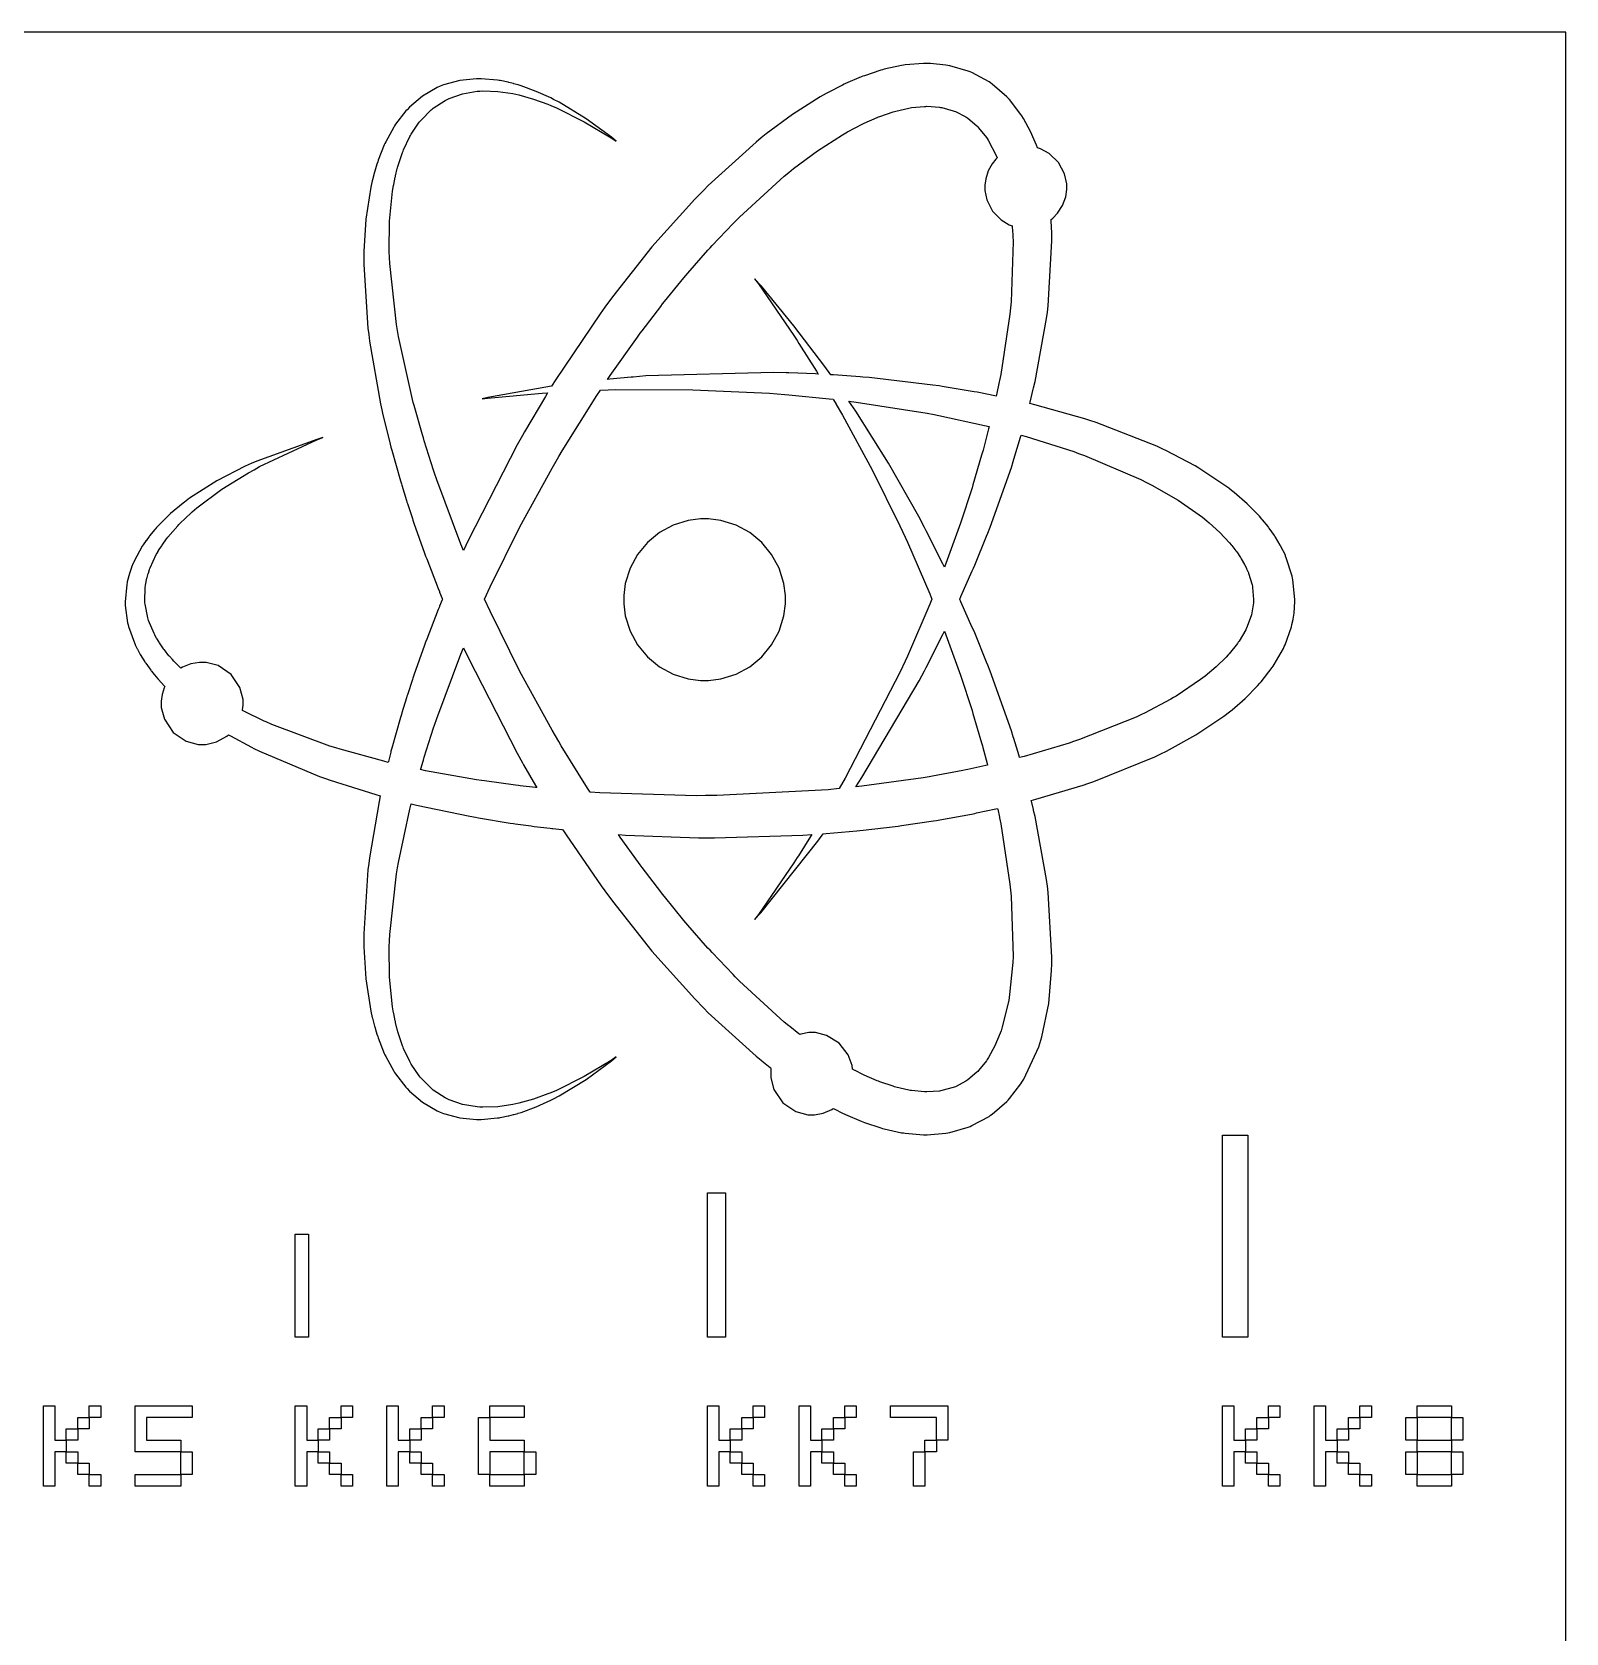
# Model space of a CAD drawing. Extents: x 0 to 3000, y 0 to 2000.
# Drawn here: x 2553.3 to 3000, y 1533.9 to 2000 of the extents above; entities that cross this region are included whole.
import ezdxf

# ---------------------------------------------------------------- set-up
doc = ezdxf.new("R2010")
doc.units = 0
doc.header["$MEASUREMENT"] = 0
doc.layers.add('design', color=1, linetype='Continuous')
doc.layers.add('invert_pattern', color=3, linetype='Continuous')

msp = doc.modelspace()

# ---------------------------------------------------------------- linework, layer by layer
for p, q in [((3000, 2000), (0, 2000)), ((3000, 0), (3000, 2000))]:
    msp.add_line(p, q)
at = {"layer": 'design'}
for points in [[(2920.4, 1841.03), (2920.28, 1841.59), (2918.56, 1846.93), (2918.34, 1847.44), (2918.28, 1847.57), (2917.71, 1848.82), (2917.65, 1848.94), (2916.91, 1850.4), (2916.77, 1850.64), (2915.39, 1852.96), (2915.24, 1853.18), (2915.1, 1853.4), (2913.56, 1855.57), (2913.41, 1855.79), (2913.24, 1855.99), (2911.6, 1858.02), (2911.42, 1858.21), (2910.75, 1859), (2907.15, 1862.63), (2903.35, 1865.92), (2902.57, 1866.54), (2901.78, 1867.16), (2893.66, 1872.67), (2892.82, 1873.17), (2891.99, 1873.66), (2883.46, 1878.19), (2882.6, 1878.6), (2880.86, 1879.42), (2863.16, 1886.34), (2861.36, 1886.93), (2859.92, 1887.4), (2845.34, 1891.48), (2843.88, 1891.83), (2843.97, 1892.22), (2844.9, 1896.04), (2844.99, 1896.42), (2845.41, 1898.24), (2848.77, 1916.58), (2849.01, 1918.44), (2849.25, 1920.3), (2850.33, 1939.18), (2850.29, 1941.09), (2850.28, 1941.45), (2850.12, 1945.06), (2850.09, 1945.42), (2850.61, 1945.83), (2851.98, 1947.28), (2853.42, 1949.51), (2854.34, 1952.05), (2854.67, 1954.13), (2854.67, 1954.82), (2854.67, 1955.79), (2854.02, 1958.7), (2852.23, 1962.05), (2849.51, 1964.65), (2846.97, 1966.02), (2846.07, 1966.28), (2845.78, 1967.07), (2844.1, 1970.99), (2842.03, 1974.82), (2841.55, 1975.56), (2841.26, 1976.01), (2837.93, 1980.33), (2837.55, 1980.74), (2837.17, 1981.14), (2832.94, 1984.83), (2832.47, 1985.16), (2832.01, 1985.49), (2827.02, 1988.2), (2826.49, 1988.41), (2825.97, 1988.63), (2820.55, 1990.2), (2820, 1990.3), (2819.45, 1990.39), (2814.94, 1990.84), (2813.43, 1990.84), (2812.89, 1990.84), (2807.59, 1990.4), (2807.07, 1990.32), (2806.55, 1990.24), (2801.5, 1989.14), (2801.01, 1989.01), (2800.52, 1988.87), (2795.73, 1987.28), (2795.26, 1987.1), (2794.8, 1986.92), (2790.24, 1984.97), (2789.79, 1984.77), (2789.35, 1984.56), (2785, 1982.33), (2784.58, 1982.09), (2782.87, 1981.15), (2774.76, 1975.99), (2767.1, 1970.34), (2765.62, 1969.15), (2764.15, 1967.96), (2750.24, 1955.31), (2748.92, 1953.98), (2746.29, 1951.32), (2733.86, 1937.42), (2722.33, 1922.86), (2720.14, 1919.86), (2718.77, 1917.99), (2705.85, 1898.81), (2704.63, 1896.85), (2702.93, 1896.6), (2686.09, 1893.6), (2684.41, 1893.25), (2686, 1893.43), (2701.88, 1894.85), (2703.47, 1894.95), (2702.83, 1893.93), (2696.7, 1883.57), (2696.11, 1882.52), (2694.56, 1879.8), (2680.31, 1851.92), (2679.02, 1849.07), (2678.25, 1850.93), (2671.21, 1869.67), (2670.57, 1871.56), (2670.28, 1872.42), (2667.55, 1880.96), (2667.29, 1881.82), (2667.03, 1882.68), (2664.59, 1891.3), (2664.36, 1892.17), (2663.9, 1893.9), (2660.09, 1911.37), (2659.78, 1913.13), (2659.48, 1914.89), (2657.51, 1932.57), (2657.44, 1934.34), (2657.36, 1936.11), (2657.45, 1944.94), (2658.32, 1953.65), (2658.63, 1955.36), (2658.66, 1955.58), (2659.09, 1957.71), (2659.13, 1957.92), (2659.19, 1958.13), (2659.7, 1960.23), (2659.76, 1960.43), (2659.87, 1960.85), (2661.22, 1964.92), (2661.38, 1965.32), (2661.53, 1965.72), (2663.34, 1969.54), (2663.55, 1969.91), (2663.75, 1970.27), (2666.1, 1973.73), (2666.36, 1974.05), (2666.62, 1974.38), (2669.54, 1977.31), (2669.86, 1977.57), (2670.18, 1977.83), (2673.65, 1980.09), (2674.02, 1980.27), (2674.77, 1980.65), (2678.72, 1982.01), (2682.91, 1982.74), (2683.77, 1982.79), (2684.63, 1982.84), (2688.97, 1982.69), (2693.32, 1982.06), (2694.19, 1981.87), (2695.05, 1981.68), (2699.34, 1980.47), (2703.56, 1978.96), (2704.39, 1978.62), (2706.06, 1977.93), (2714.15, 1973.89), (2721.95, 1969.2), (2723.47, 1968.19), (2722.06, 1969.35), (2714.69, 1974.77), (2706.85, 1979.55), (2705.21, 1980.39), (2704.38, 1980.81), (2700.16, 1982.72), (2695.79, 1984.32), (2694.89, 1984.59), (2694.77, 1984.62), (2693.65, 1984.95), (2693.54, 1984.98), (2692.17, 1985.33), (2691.94, 1985.38), (2689.62, 1985.84), (2689.39, 1985.88), (2688.92, 1985.96), (2684.16, 1986.39), (2683.68, 1986.39), (2682.72, 1986.41), (2677.88, 1985.92), (2673.13, 1984.63), (2672.22, 1984.24), (2671.3, 1983.85), (2667.02, 1981.33), (2663.22, 1978.12), (2662.55, 1977.39), (2662.21, 1977.03), (2659.2, 1973.13), (2658.93, 1972.72), (2658.67, 1972.3), (2656.32, 1968.03), (2656.12, 1967.59), (2655.92, 1967.15), (2654.14, 1962.66), (2653.99, 1962.2), (2653.76, 1961.52), (2653.55, 1960.83), (2653.13, 1959.46), (2653.07, 1959.23), (2652.46, 1956.92), (2652.41, 1956.69), (2651.96, 1954.83), (2650.54, 1945.48), (2649.96, 1936.09), (2649.94, 1934.22), (2649.93, 1932.35), (2651.14, 1913.74), (2651.37, 1911.89), (2651.6, 1910.04), (2654.84, 1891.77), (2655.24, 1889.96), (2655.44, 1889.05), (2657.62, 1880.05), (2657.86, 1879.16), (2658.09, 1878.26), (2660.61, 1869.36), (2660.88, 1868.47), (2661.01, 1868.03), (2662.38, 1863.61), (2662.52, 1863.17), (2662.67, 1862.73), (2664.1, 1858.34), (2664.26, 1857.9), (2664.55, 1857.03), (2667.63, 1848.31), (2667.95, 1847.44), (2668.26, 1846.58), (2671.61, 1837.97), (2671.96, 1837.11), (2672.03, 1836.92), (2672.8, 1835.08), (2672.87, 1834.9), (2672.8, 1834.72), (2672.03, 1832.87), (2671.96, 1832.69), (2671.61, 1831.83), (2668.26, 1823.22), (2667.95, 1822.35), (2667.63, 1821.49), (2664.55, 1812.77), (2664.26, 1811.89), (2664.1, 1811.46), (2662.67, 1807.07), (2662.52, 1806.63), (2662.38, 1806.19), (2661.01, 1801.77), (2660.88, 1801.33), (2660.61, 1800.44), (2658.09, 1791.54), (2657.86, 1790.64), (2657.78, 1790.37), (2657.1, 1787.65), (2657.03, 1787.37), (2655.75, 1787.68), (2643.03, 1791.17), (2641.77, 1791.56), (2640.05, 1792.1), (2623.19, 1798.4), (2621.55, 1799.13), (2620.96, 1799.39), (2615.21, 1802.18), (2614.65, 1802.47), (2614.67, 1802.64), (2614.83, 1804.07), (2614.83, 1804.55), (2614.83, 1805.71), (2613.89, 1809.2), (2611.33, 1812.99), (2607.53, 1815.55), (2604.05, 1816.49), (2602.89, 1816.49), (2602.07, 1816.49), (2599.63, 1816.04), (2597.16, 1815.04), (2596.71, 1814.77), (2596.57, 1814.9), (2595.22, 1816.24), (2595.09, 1816.38), (2594.64, 1816.84), (2594.21, 1817.31), (2593.36, 1818.27), (2593.22, 1818.43), (2591.89, 1820.09), (2591.77, 1820.26), (2591.63, 1820.43), (2590.43, 1822.16), (2590.32, 1822.33), (2589.66, 1823.4), (2589.61, 1823.49), (2589.11, 1824.4), (2589.06, 1824.49), (2588.86, 1824.86), (2587.25, 1828.65), (2587.14, 1829.04), (2587.02, 1829.44), (2586.25, 1833.44), (2586.21, 1833.84), (2586.17, 1834.25), (2586.31, 1838.34), (2586.37, 1838.75), (2586.39, 1838.96), (2586.8, 1840.99), (2586.84, 1841.19), (2587.18, 1842.4), (2587.21, 1842.5), (2587.55, 1843.49), (2587.59, 1843.59), (2587.73, 1843.99), (2589.52, 1847.86), (2589.74, 1848.23), (2590.06, 1848.79), (2590.08, 1848.84), (2590.37, 1849.3), (2590.4, 1849.34), (2591.1, 1850.44), (2591.23, 1850.62), (2592.5, 1852.4), (2592.64, 1852.57), (2592.91, 1852.92), (2595.8, 1856.27), (2596.11, 1856.6), (2596.42, 1856.92), (2599.65, 1860.01), (2600, 1860.3), (2601.35, 1861.49), (2608.62, 1866.9), (2616.4, 1871.71), (2618.01, 1872.58), (2619.62, 1873.47), (2636.31, 1881.24), (2638.03, 1881.93), (2636.25, 1881.41), (2618.84, 1875.1), (2617.14, 1874.34), (2615.44, 1873.58), (2607.14, 1869.29), (2599.22, 1864.24), (2597.71, 1863.1), (2597.33, 1862.81), (2593.68, 1859.78), (2593.32, 1859.46), (2592.97, 1859.13), (2589.6, 1855.71), (2589.28, 1855.34), (2589.12, 1855.16), (2587.58, 1853.29), (2587.42, 1853.1), (2586.56, 1851.91), (2586.52, 1851.87), (2586.16, 1851.37), (2586.13, 1851.31), (2585.73, 1850.7), (2585.45, 1850.29), (2583.08, 1845.93), (2582.88, 1845.47), (2582.83, 1845.35), (2582.35, 1844.19), (2582.31, 1844.07), (2581.81, 1842.64), (2581.74, 1842.4), (2581.09, 1839.94), (2581.05, 1839.69), (2580.94, 1839.19), (2580.48, 1834.08), (2580.5, 1833.57), (2580.51, 1833.05), (2581.19, 1827.95), (2581.31, 1827.45), (2581.43, 1826.95), (2583.14, 1822.14), (2583.35, 1821.68), (2583.41, 1821.56), (2583.96, 1820.42), (2584.02, 1820.31), (2584.74, 1818.97), (2584.86, 1818.76), (2586.19, 1816.63), (2586.33, 1816.42), (2586.47, 1816.21), (2587.93, 1814.19), (2588.08, 1813.99), (2588.15, 1813.89), (2588.93, 1812.93), (2589.01, 1812.83), (2589.48, 1812.26), (2589.97, 1811.7), (2590.13, 1811.51), (2591.83, 1809.66), (2592.01, 1809.47), (2591.84, 1809.1), (2591.22, 1807.11), (2590.95, 1805.19), (2590.95, 1804.55), (2590.95, 1803.38), (2591.88, 1799.9), (2594.44, 1796.1), (2598.24, 1793.54), (2601.72, 1792.6), (2602.89, 1792.6), (2603.93, 1792.6), (2607.05, 1793.35), (2610.06, 1794.98), (2610.58, 1795.41), (2611.18, 1795.06), (2617.28, 1791.77), (2617.89, 1791.45), (2619.59, 1790.6), (2637.03, 1783.28), (2638.81, 1782.65), (2640.12, 1782.19), (2653.42, 1778.01), (2654.76, 1777.64), (2654.41, 1776.01), (2651.58, 1759.57), (2651.37, 1757.91), (2651.14, 1756.06), (2649.93, 1737.45), (2649.94, 1735.58), (2649.96, 1733.71), (2650.54, 1724.32), (2651.96, 1714.97), (2652.41, 1713.11), (2652.46, 1712.88), (2653.07, 1710.57), (2653.13, 1710.34), (2653.55, 1708.96), (2653.76, 1708.28), (2653.99, 1707.59), (2654.14, 1707.14), (2655.92, 1702.65), (2656.12, 1702.21), (2656.32, 1701.77), (2658.67, 1697.5), (2658.93, 1697.08), (2659.2, 1696.67), (2662.21, 1692.77), (2662.55, 1692.41), (2663.22, 1691.68), (2667.02, 1688.47), (2671.3, 1685.95), (2672.22, 1685.56), (2673.13, 1685.17), (2677.88, 1683.88), (2682.72, 1683.39), (2683.68, 1683.4), (2684.16, 1683.41), (2688.92, 1683.84), (2689.39, 1683.92), (2689.62, 1683.96), (2691.94, 1684.42), (2692.17, 1684.47), (2693.54, 1684.82), (2693.65, 1684.85), (2694.77, 1685.18), (2694.89, 1685.21), (2695.79, 1685.48), (2700.16, 1687.08), (2704.38, 1688.99), (2705.21, 1689.4), (2706.85, 1690.25), (2714.69, 1695.03), (2722.06, 1700.45), (2723.47, 1701.6), (2721.95, 1700.6), (2714.15, 1695.91), (2706.06, 1691.87), (2704.39, 1691.18), (2703.56, 1690.84), (2699.34, 1689.32), (2695.05, 1688.12), (2694.19, 1687.93), (2693.32, 1687.74), (2688.97, 1687.11), (2684.63, 1686.96), (2683.77, 1687.01), (2682.91, 1687.06), (2678.72, 1687.79), (2674.77, 1689.15), (2674.02, 1689.52), (2673.65, 1689.71), (2670.18, 1691.97), (2669.86, 1692.23), (2669.54, 1692.49), (2666.62, 1695.42), (2666.36, 1695.74), (2666.1, 1696.07), (2663.75, 1699.52), (2663.55, 1699.89), (2663.34, 1700.26), (2661.53, 1704.08), (2661.38, 1704.48), (2661.22, 1704.88), (2659.87, 1708.95), (2659.76, 1709.37), (2659.7, 1709.57), (2659.19, 1711.67), (2659.13, 1711.88), (2659.09, 1712.09), (2658.66, 1714.22), (2658.63, 1714.43), (2658.32, 1716.15), (2657.45, 1724.86), (2657.36, 1733.69), (2657.44, 1735.45), (2657.51, 1737.23), (2659.48, 1754.91), (2659.78, 1756.66), (2660.05, 1758.23), (2663.39, 1773.77), (2663.78, 1775.32), (2665.32, 1774.95), (2680.87, 1771.66), (2682.43, 1771.38), (2683.35, 1771.21), (2692.61, 1769.71), (2693.53, 1769.58), (2694, 1769.51), (2698.64, 1768.87), (2699.1, 1768.8), (2699.56, 1768.74), (2704.21, 1768.17), (2704.68, 1768.11), (2704.95, 1768.08), (2707.65, 1767.79), (2707.93, 1767.76), (2708.9, 1766.25), (2719.07, 1751.39), (2720.14, 1749.93), (2722.33, 1746.94), (2733.86, 1732.38), (2746.29, 1718.48), (2748.92, 1715.82), (2750.24, 1714.49), (2764.15, 1701.84), (2765.62, 1700.64), (2765.86, 1700.45), (2768.29, 1698.55), (2768.53, 1698.36), (2768.51, 1698.23), (2768.42, 1697.11), (2768.42, 1696.73), (2768.42, 1695.57), (2769.36, 1692.09), (2771.92, 1688.29), (2775.71, 1685.73), (2779.2, 1684.79), (2780.36, 1684.79), (2781.19, 1684.79), (2783.69, 1685.26), (2786.2, 1686.31), (2786.66, 1686.59), (2786.92, 1686.46), (2789.53, 1685.16), (2789.79, 1685.03), (2790.24, 1684.82), (2794.8, 1682.88), (2795.26, 1682.7), (2795.73, 1682.52), (2800.52, 1680.93), (2801.01, 1680.79), (2801.5, 1680.66), (2806.55, 1679.56), (2807.07, 1679.47), (2807.59, 1679.4), (2812.89, 1678.96), (2813.43, 1678.95), (2813.97, 1678.95), (2819.45, 1679.4), (2820, 1679.5), (2820.55, 1679.59), (2825.97, 1681.17), (2826.49, 1681.38), (2827.02, 1681.6), (2832.01, 1684.31), (2832.47, 1684.64), (2832.94, 1684.97), (2837.17, 1688.65), (2837.55, 1689.06), (2837.93, 1689.47), (2841.26, 1693.78), (2841.55, 1694.23), (2842.13, 1695.14), (2846.46, 1704.58), (2846.77, 1705.54), (2847.39, 1707.48), (2849.37, 1717.16), (2850.23, 1726.8), (2850.29, 1728.71), (2850.33, 1730.63), (2849.25, 1749.49), (2849.01, 1751.36), (2848.77, 1753.22), (2845.41, 1771.56), (2844.99, 1773.37), (2844.93, 1773.62), (2844.35, 1776.06), (2844.29, 1776.3), (2845.67, 1776.66), (2859.37, 1780.74), (2860.73, 1781.2), (2862.53, 1781.81), (2880.25, 1788.98), (2881.98, 1789.82), (2883.71, 1790.66), (2892.22, 1795.35), (2900.42, 1800.82), (2901.99, 1802.05), (2902.78, 1802.67), (2906.59, 1805.98), (2910.21, 1809.61), (2910.9, 1810.38), (2911.24, 1810.78), (2914.47, 1814.94), (2914.77, 1815.39), (2915.07, 1815.83), (2917.75, 1820.56), (2917.98, 1821.06), (2918.21, 1821.56), (2920.05, 1826.86), (2920.19, 1827.41), (2920.22, 1827.55), (2920.52, 1828.94), (2920.54, 1829.08), (2920.81, 1830.77), (2920.83, 1830.92), (2920.96, 1832.35), (2920.98, 1832.49), (2920.99, 1832.63), (2921.04, 1834.06), (2921.05, 1834.21), (2921.06, 1834.78), (2920.51, 1840.48), (2920.4, 1841.03)], [(2772.73, 1834.73), (2772.73, 1835.92), (2772.25, 1839.48), (2770.88, 1843.9), (2768.71, 1847.9), (2765.83, 1851.39), (2762.35, 1854.26), (2758.35, 1856.44), (2753.92, 1857.81), (2750.36, 1858.29), (2749.18, 1858.29), (2747.99, 1858.29), (2744.43, 1857.81), (2740.01, 1856.44), (2736.01, 1854.26), (2732.52, 1851.39), (2729.65, 1847.9), (2727.48, 1843.9), (2726.1, 1839.48), (2725.63, 1835.92), (2725.63, 1834.73), (2725.63, 1833.55), (2726.1, 1829.99), (2727.48, 1825.57), (2729.65, 1821.56), (2732.52, 1818.08), (2736.01, 1815.2), (2740.01, 1813.03), (2744.43, 1811.66), (2747.99, 1811.18), (2749.18, 1811.18), (2750.36, 1811.18), (2753.92, 1811.66), (2758.35, 1813.03), (2762.35, 1815.2), (2765.83, 1818.08), (2768.71, 1821.56), (2770.88, 1825.57), (2772.25, 1829.99), (2772.73, 1833.55), (2772.73, 1834.73)], [(2900, 1620), (2900, 1678.8), (2907.4, 1678.8), (2907.4, 1620)], [(2750, 1620), (2750, 1662), (2755.3, 1662), (2755.3, 1620)], [(2630, 1620), (2630, 1650), (2633.8, 1650), (2633.8, 1620)], [(2556.67, 1576.67), (2556.67, 1580), (2556.67, 1583.33), (2556.67, 1586.67), (2556.67, 1590), (2556.67, 1593.33), (2556.67, 1596.67), (2556.67, 1600), (2560, 1600), (2560, 1596.67), (2560, 1593.33), (2560, 1590), (2563.33, 1590), (2563.33, 1586.67), (2560, 1586.67), (2560, 1583.33), (2560, 1580), (2560, 1576.67)], [(2570, 1596.67), (2570, 1600), (2573.33, 1600), (2573.33, 1596.67)], [(2583.33, 1586.67), (2583.33, 1590), (2583.33, 1593.33), (2583.33, 1596.67), (2583.33, 1600), (2586.67, 1600), (2590, 1600), (2593.33, 1600), (2596.67, 1600), (2600, 1600), (2600, 1596.67), (2596.67, 1596.67), (2593.33, 1596.67), (2590, 1596.67), (2586.67, 1596.67), (2586.67, 1593.33), (2586.67, 1590), (2590, 1590), (2593.33, 1590), (2596.67, 1590), (2596.67, 1586.67), (2593.33, 1586.67), (2590, 1586.67), (2586.67, 1586.67)], [(2630, 1576.67), (2630, 1580), (2630, 1583.33), (2630, 1586.67), (2630, 1590), (2630, 1593.33), (2630, 1596.67), (2630, 1600), (2633.33, 1600), (2633.33, 1596.67), (2633.33, 1593.33), (2633.33, 1590), (2636.67, 1590), (2636.67, 1586.67), (2633.33, 1586.67), (2633.33, 1583.33), (2633.33, 1580), (2633.33, 1576.67)], [(2643.33, 1596.67), (2643.33, 1600), (2646.67, 1600), (2646.67, 1596.67)], [(2656.67, 1576.67), (2656.67, 1580), (2656.67, 1583.33), (2656.67, 1586.67), (2656.67, 1590), (2656.67, 1593.33), (2656.67, 1596.67), (2656.67, 1600), (2660, 1600), (2660, 1596.67), (2660, 1593.33), (2660, 1590), (2663.33, 1590), (2663.33, 1586.67), (2660, 1586.67), (2660, 1583.33), (2660, 1580), (2660, 1576.67)], [(2670, 1596.67), (2670, 1600), (2673.33, 1600), (2673.33, 1596.67)], [(2686.67, 1596.67), (2686.67, 1600), (2690, 1600), (2693.33, 1600), (2696.67, 1600), (2696.67, 1596.67), (2693.33, 1596.67), (2690, 1596.67)], [(2750, 1576.67), (2750, 1580), (2750, 1583.33), (2750, 1586.67), (2750, 1590), (2750, 1593.33), (2750, 1596.67), (2750, 1600), (2753.33, 1600), (2753.33, 1596.67), (2753.33, 1593.33), (2753.33, 1590), (2756.67, 1590), (2756.67, 1586.67), (2753.33, 1586.67), (2753.33, 1583.33), (2753.33, 1580), (2753.33, 1576.67)], [(2763.33, 1596.67), (2763.33, 1600), (2766.67, 1600), (2766.67, 1596.67)], [(2776.67, 1576.67), (2776.67, 1580), (2776.67, 1583.33), (2776.67, 1586.67), (2776.67, 1590), (2776.67, 1593.33), (2776.67, 1596.67), (2776.67, 1600), (2780, 1600), (2780, 1596.67), (2780, 1593.33), (2780, 1590), (2783.33, 1590), (2783.33, 1586.67), (2780, 1586.67), (2780, 1583.33), (2780, 1580), (2780, 1576.67)], [(2790, 1596.67), (2790, 1600), (2793.33, 1600), (2793.33, 1596.67)], [(2816.67, 1590), (2816.67, 1593.33), (2816.67, 1596.67), (2813.33, 1596.67), (2810, 1596.67), (2806.67, 1596.67), (2803.33, 1596.67), (2803.33, 1600), (2806.67, 1600), (2810, 1600), (2813.33, 1600), (2816.67, 1600), (2820, 1600), (2820, 1596.67), (2820, 1593.33), (2820, 1590)], [(2900, 1576.67), (2900, 1580), (2900, 1583.33), (2900, 1586.67), (2900, 1590), (2900, 1593.33), (2900, 1596.67), (2900, 1600), (2903.33, 1600), (2903.33, 1596.67), (2903.33, 1593.33), (2903.33, 1590), (2906.67, 1590), (2906.67, 1586.67), (2903.33, 1586.67), (2903.33, 1583.33), (2903.33, 1580), (2903.33, 1576.67)], [(2913.33, 1596.67), (2913.33, 1600), (2916.67, 1600), (2916.67, 1596.67)], [(2926.67, 1576.67), (2926.67, 1580), (2926.67, 1583.33), (2926.67, 1586.67), (2926.67, 1590), (2926.67, 1593.33), (2926.67, 1596.67), (2926.67, 1600), (2930, 1600), (2930, 1596.67), (2930, 1593.33), (2930, 1590), (2933.33, 1590), (2933.33, 1586.67), (2930, 1586.67), (2930, 1583.33), (2930, 1580), (2930, 1576.67)], [(2940, 1596.67), (2940, 1600), (2943.33, 1600), (2943.33, 1596.67)], [(2956.67, 1596.67), (2956.67, 1600), (2960, 1600), (2963.33, 1600), (2966.67, 1600), (2966.67, 1596.67), (2963.33, 1596.67), (2960, 1596.67)], [(2566.67, 1593.33), (2566.67, 1596.67), (2570, 1596.67), (2570, 1593.33)], [(2640, 1593.33), (2640, 1596.67), (2643.33, 1596.67), (2643.33, 1593.33)], [(2666.67, 1593.33), (2666.67, 1596.67), (2670, 1596.67), (2670, 1593.33)], [(2683.33, 1580), (2683.33, 1583.33), (2683.33, 1586.67), (2683.33, 1590), (2683.33, 1593.33), (2683.33, 1596.67), (2686.67, 1596.67), (2686.67, 1593.33), (2686.67, 1590), (2690, 1590), (2693.33, 1590), (2696.67, 1590), (2696.67, 1586.67), (2693.33, 1586.67), (2690, 1586.67), (2686.67, 1586.67), (2686.67, 1583.33), (2686.67, 1580)], [(2760, 1593.33), (2760, 1596.67), (2763.33, 1596.67), (2763.33, 1593.33)], [(2786.67, 1593.33), (2786.67, 1596.67), (2790, 1596.67), (2790, 1593.33)], [(2910, 1593.33), (2910, 1596.67), (2913.33, 1596.67), (2913.33, 1593.33)], [(2936.67, 1593.33), (2936.67, 1596.67), (2940, 1596.67), (2940, 1593.33)], [(2953.33, 1590), (2953.33, 1593.33), (2953.33, 1596.67), (2956.67, 1596.67), (2956.67, 1593.33), (2956.67, 1590)], [(2966.67, 1590), (2966.67, 1593.33), (2966.67, 1596.67), (2970, 1596.67), (2970, 1593.33), (2970, 1590)], [(2563.33, 1590), (2563.33, 1593.33), (2566.67, 1593.33), (2566.67, 1590)], [(2636.67, 1590), (2636.67, 1593.33), (2640, 1593.33), (2640, 1590)], [(2663.33, 1590), (2663.33, 1593.33), (2666.67, 1593.33), (2666.67, 1590)], [(2756.67, 1590), (2756.67, 1593.33), (2760, 1593.33), (2760, 1590)], [(2783.33, 1590), (2783.33, 1593.33), (2786.67, 1593.33), (2786.67, 1590)], [(2813.33, 1586.67), (2813.33, 1590), (2816.67, 1590), (2816.67, 1586.67)], [(2906.67, 1590), (2906.67, 1593.33), (2910, 1593.33), (2910, 1590)], [(2933.33, 1590), (2933.33, 1593.33), (2936.67, 1593.33), (2936.67, 1590)], [(2956.67, 1586.67), (2956.67, 1590), (2960, 1590), (2963.33, 1590), (2966.67, 1590), (2966.67, 1586.67), (2963.33, 1586.67), (2960, 1586.67)], [(2563.33, 1583.33), (2563.33, 1586.67), (2566.67, 1586.67), (2566.67, 1583.33)], [(2596.67, 1580), (2596.67, 1583.33), (2596.67, 1586.67), (2600, 1586.67), (2600, 1583.33), (2600, 1580)], [(2636.67, 1583.33), (2636.67, 1586.67), (2640, 1586.67), (2640, 1583.33)], [(2663.33, 1583.33), (2663.33, 1586.67), (2666.67, 1586.67), (2666.67, 1583.33)], [(2696.67, 1580), (2696.67, 1583.33), (2696.67, 1586.67), (2700, 1586.67), (2700, 1583.33), (2700, 1580)], [(2756.67, 1583.33), (2756.67, 1586.67), (2760, 1586.67), (2760, 1583.33)], [(2783.33, 1583.33), (2783.33, 1586.67), (2786.67, 1586.67), (2786.67, 1583.33)], [(2810, 1576.67), (2810, 1580), (2810, 1583.33), (2810, 1586.67), (2813.33, 1586.67), (2813.33, 1583.33), (2813.33, 1580), (2813.33, 1576.67)], [(2906.67, 1583.33), (2906.67, 1586.67), (2910, 1586.67), (2910, 1583.33)], [(2933.33, 1583.33), (2933.33, 1586.67), (2936.67, 1586.67), (2936.67, 1583.33)], [(2953.33, 1580), (2953.33, 1583.33), (2953.33, 1586.67), (2956.67, 1586.67), (2956.67, 1583.33), (2956.67, 1580)], [(2966.67, 1580), (2966.67, 1583.33), (2966.67, 1586.67), (2970, 1586.67), (2970, 1583.33), (2970, 1580)], [(2566.67, 1580), (2566.67, 1583.33), (2570, 1583.33), (2570, 1580)], [(2640, 1580), (2640, 1583.33), (2643.33, 1583.33), (2643.33, 1580)], [(2666.67, 1580), (2666.67, 1583.33), (2670, 1583.33), (2670, 1580)], [(2760, 1580), (2760, 1583.33), (2763.33, 1583.33), (2763.33, 1580)], [(2786.67, 1580), (2786.67, 1583.33), (2790, 1583.33), (2790, 1580)], [(2910, 1580), (2910, 1583.33), (2913.33, 1583.33), (2913.33, 1580)], [(2936.67, 1580), (2936.67, 1583.33), (2940, 1583.33), (2940, 1580)], [(2570, 1576.67), (2570, 1580), (2573.33, 1580), (2573.33, 1576.67)], [(2583.33, 1576.67), (2583.33, 1580), (2586.67, 1580), (2590, 1580), (2593.33, 1580), (2596.67, 1580), (2596.67, 1576.67), (2593.33, 1576.67), (2590, 1576.67), (2586.67, 1576.67)], [(2643.33, 1576.67), (2643.33, 1580), (2646.67, 1580), (2646.67, 1576.67)], [(2670, 1576.67), (2670, 1580), (2673.33, 1580), (2673.33, 1576.67)], [(2686.67, 1576.67), (2686.67, 1580), (2690, 1580), (2693.33, 1580), (2696.67, 1580), (2696.67, 1576.67), (2693.33, 1576.67), (2690, 1576.67)], [(2763.33, 1576.67), (2763.33, 1580), (2766.67, 1580), (2766.67, 1576.67)], [(2790, 1576.67), (2790, 1580), (2793.33, 1580), (2793.33, 1576.67)], [(2913.33, 1576.67), (2913.33, 1580), (2916.67, 1580), (2916.67, 1576.67)], [(2940, 1576.67), (2940, 1580), (2943.33, 1580), (2943.33, 1576.67)], [(2956.67, 1576.67), (2956.67, 1580), (2960, 1580), (2963.33, 1580), (2966.67, 1580), (2966.67, 1576.67), (2963.33, 1576.67), (2960, 1576.67)]]:
    msp.add_lwpolyline(points, close=True, dxfattribs=at)
at = {"layer": 'invert_pattern'}
for points in [[(2730.43, 1912.29), (2730.97, 1913.01), (2736.39, 1920.12), (2736.95, 1920.82), (2737.5, 1921.52), (2743.15, 1928.43), (2743.73, 1929.11), (2744.3, 1929.79), (2750.17, 1936.49), (2750.77, 1937.15), (2751.37, 1937.81), (2757.49, 1944.25), (2758.11, 1944.88), (2759.35, 1946.14), (2772.38, 1958.03), (2773.73, 1959.13), (2775.09, 1960.24), (2782.07, 1965.44), (2789.29, 1970.1), (2790.78, 1970.94), (2790.96, 1971.04), (2792.82, 1972.05), (2793.01, 1972.15), (2793.2, 1972.25), (2795.08, 1973.2), (2795.26, 1973.29), (2795.64, 1973.47), (2799.45, 1975.14), (2799.83, 1975.28), (2800.21, 1975.44), (2804.06, 1976.75), (2804.44, 1976.86), (2804.83, 1976.97), (2808.67, 1977.86), (2809.05, 1977.93), (2809.43, 1977.99), (2813.2, 1978.35), (2813.57, 1978.36), (2813.94, 1978.37), (2817.54, 1978.12), (2817.89, 1978.06), (2818.23, 1978), (2821.57, 1977.09), (2821.89, 1976.97), (2822.21, 1976.84), (2825.25, 1975.27), (2825.53, 1975.07), (2825.81, 1974.88), (2828.48, 1972.64), (2828.73, 1972.39), (2828.98, 1972.13), (2831.25, 1969.28), (2831.47, 1968.97), (2831.75, 1968.55), (2834.21, 1963.89), (2834.42, 1963.39), (2834, 1962.99), (2832.91, 1961.61), (2831.76, 1959.56), (2831.04, 1957.27), (2830.78, 1955.43), (2830.78, 1954.82), (2830.78, 1953.89), (2831.37, 1951.1), (2833.02, 1947.86), (2835.54, 1945.28), (2837.89, 1943.86), (2838.74, 1943.56), (2838.75, 1943.32), (2838.91, 1940.91), (2838.93, 1940.67), (2839.01, 1938.94), (2838.43, 1921.42), (2838.26, 1919.66), (2838.09, 1917.9), (2835.43, 1900.32), (2835.08, 1898.56), (2835, 1898.19), (2834.2, 1894.39), (2834.12, 1894.02), (2833.66, 1894.11), (2829.02, 1895.02), (2828.55, 1895.11), (2827.63, 1895.28), (2818.4, 1896.81), (2817.48, 1896.95), (2815.63, 1897.22), (2797.09, 1899.38), (2795.23, 1899.54), (2794.45, 1899.6), (2786.68, 1900.15), (2785.91, 1900.2), (2784.18, 1902.63), (2775.21, 1914.5), (2765.73, 1925.96), (2763.76, 1928.18), (2764.83, 1926.7), (2775.15, 1911.69), (2776.14, 1910.16), (2776.66, 1909.35), (2781.78, 1901.22), (2782.28, 1900.4), (2781.5, 1900.44), (2773.7, 1900.76), (2772.92, 1900.78), (2769.2, 1900.88), (2732.08, 1899.86), (2728.38, 1899.56), (2727.76, 1899.51), (2721.55, 1898.93), (2720.93, 1898.86), (2721.69, 1900), (2729.62, 1911.19), (2730.43, 1912.29)], [(2706.73, 1876.38), (2707.7, 1878.02), (2717.79, 1894.16), (2718.84, 1895.74), (2723.33, 1895.9), (2745.76, 1895.87), (2768.12, 1894.82), (2772.58, 1894.46), (2773.75, 1894.36), (2785.48, 1893.21), (2786.65, 1893.08), (2786.73, 1892.95), (2787.46, 1891.7), (2787.54, 1891.58), (2789.35, 1888.43), (2798, 1872.49), (2806.03, 1856.25), (2807.54, 1852.96), (2808.22, 1851.47), (2814.76, 1836.42), (2815.38, 1834.9), (2814.76, 1833.38), (2808.22, 1818.33), (2807.54, 1816.84), (2806.09, 1813.68), (2790.13, 1782.75), (2788.39, 1779.72), (2785.17, 1779.41), (2752.74, 1777.71), (2749.49, 1777.68), (2746.69, 1777.65), (2718.63, 1778.48), (2715.83, 1778.67), (2715.05, 1779.89), (2707.46, 1792.17), (2706.73, 1793.42), (2704.76, 1796.78), (2695.4, 1813.87), (2686.75, 1831.35), (2685.14, 1834.9), (2686.75, 1838.45), (2695.4, 1855.93), (2704.76, 1873.02), (2706.73, 1876.38)], [(2819.06, 1844.24), (2818.59, 1845.21), (2813.71, 1854.81), (2813.21, 1855.76), (2811.53, 1858.92), (2802.69, 1874.45), (2793.2, 1889.57), (2791.21, 1892.53), (2793.29, 1892.27), (2814, 1889), (2816.05, 1888.6), (2817.39, 1888.34), (2830.72, 1885.43), (2832.04, 1885.11), (2831.89, 1884.49), (2830.27, 1878.28), (2830.1, 1877.65), (2829.85, 1876.79), (2827.32, 1868.17), (2827.05, 1867.31), (2826.78, 1866.45), (2823.99, 1857.89), (2823.7, 1857.04), (2823.33, 1855.96), (2819.46, 1845.3), (2819.06, 1844.24)], [(2909, 1834.48), (2908.99, 1833.78), (2908.4, 1830.32), (2907.21, 1826.93), (2906.9, 1826.25), (2906.73, 1825.92), (2904.8, 1822.66), (2904.58, 1822.34), (2904.36, 1822.02), (2901.89, 1818.94), (2901.62, 1818.63), (2901.08, 1818.04), (2898.15, 1815.17), (2894.95, 1812.47), (2894.28, 1811.96), (2893.61, 1811.45), (2886.48, 1806.67), (2885.73, 1806.23), (2884.98, 1805.79), (2877.24, 1801.69), (2876.44, 1801.31), (2874.85, 1800.56), (2858.32, 1793.98), (2856.62, 1793.42), (2855.33, 1792.99), (2842.23, 1789.12), (2840.91, 1788.78), (2840.76, 1789.28), (2839.22, 1794.3), (2839.06, 1794.8), (2838.5, 1796.57), (2832.33, 1813.96), (2831.65, 1815.68), (2831.31, 1816.54), (2827.83, 1825.06), (2827.46, 1825.91), (2827.14, 1826.66), (2823.83, 1834.15), (2823.49, 1834.9), (2823.83, 1835.64), (2827.14, 1843.14), (2827.46, 1843.89), (2827.83, 1844.74), (2831.31, 1853.26), (2831.65, 1854.12), (2832.33, 1855.83), (2838.5, 1873.23), (2839.06, 1874.99), (2839.26, 1875.63), (2841.2, 1882.01), (2841.38, 1882.65), (2842.79, 1882.25), (2856.72, 1877.83), (2858.08, 1877.33), (2859.78, 1876.72), (2876.24, 1869.7), (2877.83, 1868.89), (2879.4, 1868.08), (2887.03, 1863.69), (2894.13, 1858.75), (2895.45, 1857.67), (2896.1, 1857.13), (2899.21, 1854.3), (2902.03, 1851.31), (2902.55, 1850.68), (2902.68, 1850.53), (2903.9, 1848.95), (2904.02, 1848.79), (2904.13, 1848.63), (2905.23, 1847), (2905.33, 1846.83), (2905.44, 1846.67), (2906.39, 1845.01), (2906.48, 1844.84), (2906.98, 1843.83), (2907.02, 1843.74), (2907.38, 1842.89), (2907.42, 1842.8), (2907.56, 1842.46), (2908.61, 1839.01), (2908.68, 1838.66), (2908.74, 1838.32), (2909.01, 1834.83), (2909, 1834.48)], [(2823.7, 1812.76), (2823.99, 1811.91), (2826.78, 1803.35), (2827.05, 1802.49), (2827.32, 1801.63), (2829.85, 1793.01), (2830.1, 1792.14), (2830.22, 1791.68), (2831.46, 1787), (2831.58, 1786.53), (2831.06, 1786.41), (2825.81, 1785.29), (2825.28, 1785.18), (2824.4, 1785), (2815.5, 1783.35), (2814.61, 1783.2), (2812.83, 1782.9), (2794.98, 1780.42), (2793.18, 1780.22), (2794.99, 1782.96), (2811.67, 1811.13), (2813.21, 1814.03), (2813.71, 1814.98), (2818.59, 1824.59), (2819.06, 1825.56), (2819.46, 1824.5), (2823.33, 1813.83), (2823.7, 1812.76)], [(2695.01, 1780.62), (2694.11, 1780.73), (2685.1, 1781.96), (2684.2, 1782.09), (2682.72, 1782.31), (2667.96, 1784.94), (2666.49, 1785.25), (2666.56, 1785.48), (2667.22, 1787.75), (2667.29, 1787.98), (2667.55, 1788.84), (2670.28, 1797.38), (2670.57, 1798.23), (2671.21, 1800.13), (2678.25, 1818.87), (2679.02, 1820.72), (2680.31, 1817.88), (2694.56, 1790), (2696.11, 1787.27), (2696.45, 1786.66), (2699.98, 1780.61), (2700.34, 1780.01), (2699.9, 1780.06), (2695.45, 1780.56), (2695.01, 1780.62)], [(2838.93, 1729.13), (2838.88, 1728.26), (2838, 1719.75), (2837.86, 1718.91), (2837.73, 1718.08), (2835.77, 1710.02), (2835.51, 1709.25), (2835.25, 1708.49), (2833.72, 1704.83), (2831.88, 1701.45), (2831.47, 1700.83), (2831.25, 1700.52), (2828.98, 1697.67), (2828.73, 1697.41), (2828.48, 1697.16), (2825.81, 1694.92), (2825.53, 1694.72), (2825.25, 1694.53), (2822.21, 1692.95), (2821.89, 1692.83), (2821.57, 1692.71), (2818.23, 1691.79), (2817.89, 1691.74), (2817.54, 1691.68), (2813.94, 1691.44), (2813.57, 1691.44), (2813.2, 1691.45), (2809.43, 1691.81), (2809.05, 1691.87), (2808.67, 1691.94), (2804.83, 1692.82), (2804.44, 1692.93), (2804.06, 1693.05), (2800.21, 1694.36), (2799.83, 1694.51), (2799.45, 1694.66), (2795.64, 1696.33), (2795.26, 1696.51), (2795.08, 1696.61), (2793.2, 1697.55), (2793.01, 1697.65), (2792.95, 1697.68), (2792.29, 1698.03), (2792.23, 1698.07), (2792.11, 1699.13), (2790.96, 1702.25), (2788.35, 1705.61), (2784.71, 1707.86), (2781.45, 1708.68), (2780.36, 1708.68), (2779.49, 1708.68), (2777.17, 1708.25), (2776.9, 1708.16), (2776.63, 1708.37), (2773.99, 1710.45), (2773.73, 1710.67), (2772.38, 1711.77), (2759.35, 1723.66), (2758.11, 1724.92), (2757.49, 1725.56), (2751.37, 1731.99), (2750.77, 1732.65), (2750.17, 1733.31), (2744.3, 1740.01), (2743.73, 1740.69), (2743.15, 1741.37), (2737.5, 1748.28), (2736.95, 1748.98), (2736.39, 1749.68), (2730.97, 1756.79), (2730.43, 1757.5), (2729.89, 1758.23), (2724.6, 1765.6), (2724.08, 1766.35), (2726.19, 1766.21), (2747.38, 1765.43), (2749.5, 1765.4), (2752.07, 1765.39), (2777.81, 1766.15), (2780.38, 1766.32), (2780.03, 1765.77), (2776.5, 1760.19), (2776.14, 1759.63), (2775.15, 1758.11), (2764.83, 1743.1), (2763.76, 1741.62), (2765.53, 1743.61), (2782.17, 1764.4), (2783.73, 1766.55), (2784.62, 1766.62), (2793.51, 1767.41), (2794.4, 1767.5), (2795.33, 1767.6), (2804.65, 1768.7), (2805.58, 1768.82), (2806.51, 1768.94), (2815.81, 1770.33), (2816.74, 1770.48), (2817.66, 1770.63), (2826.92, 1772.33), (2827.84, 1772.51), (2828.4, 1772.63), (2833.96, 1773.81), (2834.51, 1773.93), (2834.56, 1773.71), (2835.03, 1771.46), (2835.08, 1771.23), (2835.43, 1769.48), (2838.09, 1751.9), (2838.26, 1750.13), (2838.43, 1748.38), (2839.01, 1730.86), (2838.93, 1729.13)]]:
    msp.add_lwpolyline(points, close=True, dxfattribs=at)

doc.saveas('drawing.dxf')
